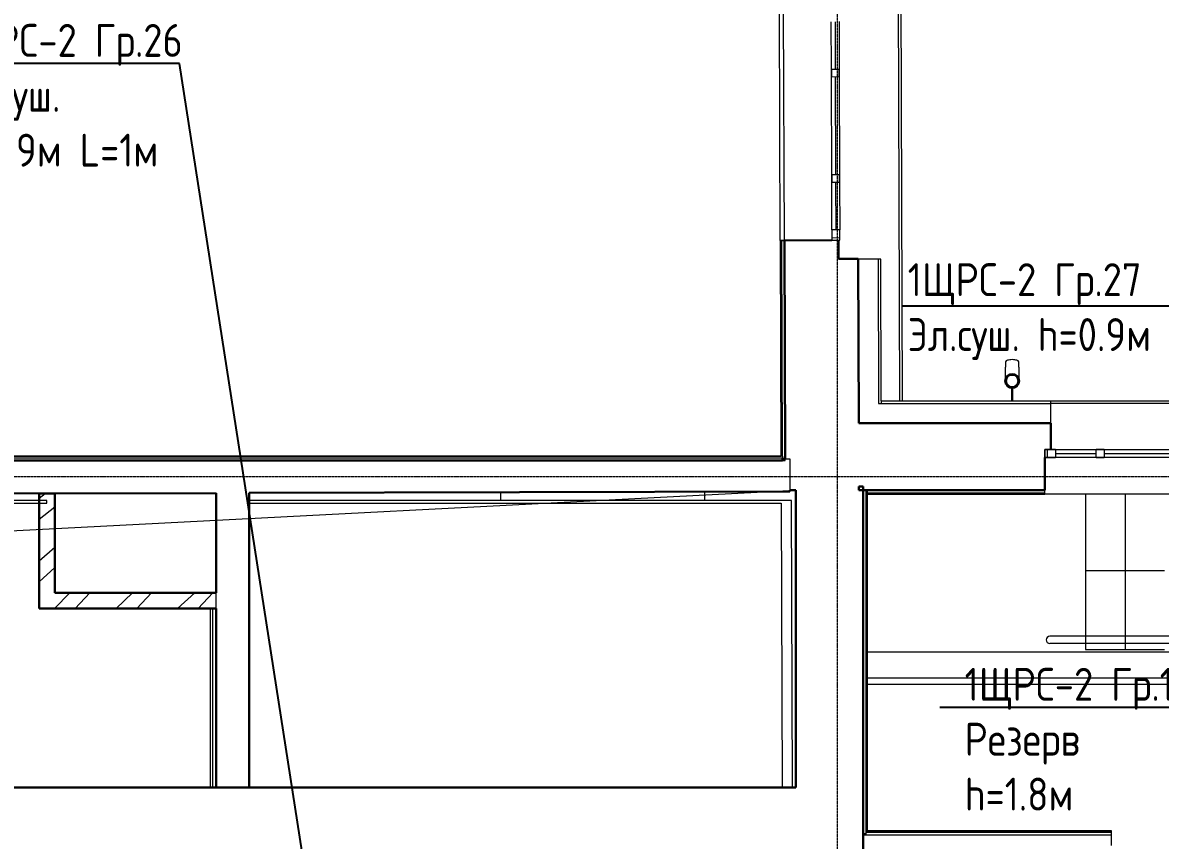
# Model space of a CAD drawing. Header units: millimetres. Extents: x -32 to 417638015, y -35 to 175284279.
# Drawn here: x 416289118 to 416297756, y 175249184 to 175255391 of the extents above; entities that cross this region are included whole.
import ezdxf
from ezdxf import colors
from ezdxf.entities.mleader import LeaderData, LeaderLine
from ezdxf.math import Vec2, Vec3

# ---------------------------------------------------------------- set-up
doc = ezdxf.new("R2010")
doc.units = ezdxf.units.MM
doc.linetypes.add('ADSK_Линия сетки', pattern=[25, 20, -2.5, 0, -2.5])
for name, color, linetype, lineweight in [('_ Окна', 7, 'Continuous', 9), ('Лестницы', 7, 'Continuous', 9), ('Обобщенные модели', 7, 'Continuous', 18), ('Окна', 7, 'Continuous', 9), ('Оси', 253, 'Continuous', 9), ('Перекрытие', 7, 'Continuous', 18), ('Стены внутренние', 7, 'Continuous', 18), ('Стены наружные', 7, 'Continuous', 18), ('Стены несущие', 7, 'Continuous', 30), ('Стены отделка', 7, 'Continuous', 30), ('Стены перегородки', 7, 'Continuous', 30), ('Стены штриховка', 7, 'Continuous', 9), ('Стрелки вверх', 7, 'Continuous', 18), ('ШТРИХОВКА', 252, 'Continuous', 15)]:
    doc.layers.add(name, color=color, linetype=linetype, lineweight=lineweight)
doc.layers.add('_ЭМ_Надписи', color=7, linetype='Continuous')
doc.layers.add('Линии', color=7, linetype='Continuous', lineweight=9, true_color=0x00a600)
doc.styles.add('ЭОМ', font='isocpeur.ttf', dxfattribs={"width": 0.85, "height": 250})
pattern_1 = [(45, (557.2005734382547, 188.9018102923583), (-235.7317231780653, 235.7317231780653), []), (45, (714.3545734382351, 188.9018102923583), (-235.7317231780653, 235.7317231780653), [])]

# ---------------------------------------------------------------- blocks, each defined once
blk = doc.blocks.new('1 этаж')
at = {"layer": 'Стены внутренние', "lineweight": 9}
h = blk.add_hatch(dxfattribs=at)
h.set_pattern_fill('FP_28', color=8, style=0, pattern_type=2)
h.set_pattern_definition(pattern_1)
h.paths.add_polyline_path([(25164.34206820687, 19552.35298587775), (25164.34206820687, 20306.40332398747), (25044.3420682069, 20306.11105803262), (25044.3420682069, 19552.35298587775)])
h = blk.add_hatch(dxfattribs=at)
h.set_pattern_fill('FP_28', color=8, style=0, pattern_type=2)
h.set_pattern_definition(pattern_1)
h.paths.add_polyline_path([(26344.3420682069, 19432.35298587777), (26389.70057343831, 19432.35298587778), (26389.70057343831, 19552.35298587775), (25044.3420682069, 19552.35298587775), (25044.3420682069, 19432.35298587777)])
at = {"layer": '_ Окна', "color": 8}
for p, q in [((31089.67291535506, 23888.11661419972), (31090.78890192786, 23528.11834396225)), ((31090.97489968999, 23468.11863225601), (31093.26887208964, 22728.12218787899)), ((31093.45486985177, 22668.12247617274), (31094.57085642457, 22308.12420593527)), ((31064.7569983336, 22248.03149534796), (31124.75671003984, 22248.2174931101)), ((32702.55379182114, 20580.21979350091), (32702.55379182114, 20640.21979350091)), ((32762.55379182114, 20610.2197935009), (33072.55379182114, 20610.21979350089)), ((33132.55379182114, 20610.21979350089), (33942.55379182114, 20610.21979350089))]:
    blk.add_line(p, q, dxfattribs=at)
at = {"layer": '_ Окна', "color": 8, "lineweight": 18}
for p, q in [((31060.78904607475, 23528.02534508118), (31120.788757781, 23528.21134284332)), ((31060.97504383688, 23468.02563337494), (31060.78904607475, 23528.02534508118)), ((31120.788757781, 23528.21134284332), (31120.97475554313, 23468.21163113707)), ((31120.97475554313, 23468.21163113707), (31060.97504383688, 23468.02563337494)), ((31063.26901623653, 22728.02918899792), (31123.26872794278, 22728.21518676006)), ((31063.45501399867, 22668.02947729167), (31063.26901623653, 22728.02918899792)), ((31123.26872794278, 22728.21518676006), (31123.45472570491, 22668.21547505381)), ((31123.45472570491, 22668.21547505381), (31063.45501399867, 22668.02947729167)), ((31124.57071227771, 22308.21720481634), (31064.57100057147, 22308.03120705421)), ((31064.57100057147, 22308.03120705421), (31064.81899758764, 22228.03159144588)), ((31124.81870929389, 22228.21758920802), (31124.57071227771, 22308.21720481634)), ((31064.81899758764, 22228.03159144588), (31124.81870929389, 22228.21758920802)), ((32682.55379182114, 20580.21979350091), (32682.55379182114, 20640.21979350091)), ((32682.55379182114, 20640.21979350091), (32762.55379182114, 20640.21979350091)), ((32762.55379182114, 20580.21979350091), (32682.55379182114, 20580.21979350091)), ((32762.55379182114, 20640.21979350091), (32762.55379182114, 20580.21979350091)), ((33072.55379182114, 20580.21979350091), (33072.55379182114, 20640.21979350091)), ((33072.55379182114, 20640.21979350091), (33132.55379182114, 20640.21979350091)), ((33132.55379182114, 20580.21979350091), (33072.55379182114, 20580.21979350091)), ((33132.55379182114, 20640.21979350091), (33132.55379182114, 20580.21979350091))]:
    blk.add_line(p, q, dxfattribs=at)
at = {"layer": 'Лестницы', "color": 8}
for p, q in [((32991.88490514131, 20299.46780138239), (32991.88490514131, 19121.89567766829)), ((32991.88490514131, 20299.46780138239), (32991.88490514131, 19121.89567766829)), ((33291.88490514131, 20299.46780138239), (33291.88490514131, 19121.89567766829)), ((33291.88490514131, 20299.46780138239), (33291.88490514131, 19121.89567766829)), ((32991.88490514131, 19121.89567766829), (33291.88490514131, 19121.89567766829)), ((33291.88490514131, 19121.89567766829), (33591.88490514131, 19121.89567766829))]:
    blk.add_line(p, q, dxfattribs=at)
at = {"layer": 'Линии', "color": 8}
blk.add_line((20467.66045194413, 19798.9018102923), (30792.20057343825, 20330.21979350088), dxfattribs=at)
at = {"layer": 'Линии', "color": 8, "lineweight": 18}
for p, q in [((35757.22024482352, 19221.46780138239), (32719.52054036729, 19221.46780138245)), ((35757.22024482352, 19166.89567766829), (32719.52054036729, 19166.89567766834)), ((35812.20057343825, 18904.51754321464), (31322.20057343825, 18904.51754321473)), ((35812.20057343825, 18854.51754321464), (31322.20057343825, 18854.51754321473))]:
    blk.add_line(p, q, dxfattribs=at)
blk.add_arc((32719.52054036729, 19194.1817395254), 27.28606185705576, 90, 270, dxfattribs=at)
at = {"layer": 'Обобщенные модели', "color": 8}
for p, q in [((32384.05786370214, 21306.37138131573), (32384.05786370214, 21263.86724434466)), ((32484.05786370215, 21263.86724434466), (32484.05786370215, 21306.37138131572)), ((32429.05786370214, 21109.36101087285), (32429.05786370214, 21010.21979350088)), ((32439.05786370214, 21010.21979350088), (32439.05786370214, 21109.36101087285))]:
    blk.add_line(p, q, dxfattribs=at)
at = {"layer": 'Обобщенные модели', "color": 8, "flags": 128}
for points in [[(32384.05786370213, 21173.23666306558), (32384.05786370213, 21174.5070440179), (32384.05786370213, 21177.17055508401), (32384.05786370213, 21180.04691654925), (32384.05786370213, 21183.13152684889), (32384.05786370213, 21186.41945126445), (32384.05786370213, 21189.90542981825), (32384.05786370213, 21193.58388568826), (32384.05786370213, 21197.44893412976), (32384.05786370213, 21201.49439188976), (32384.05786370213, 21205.71378709882), (32384.05786370214, 21210.1003696247), (32384.05786370214, 21214.64712187111), (32384.05786370214, 21219.34677000438), (32384.05786370214, 21224.19179559003), (32384.05786370214, 21229.17444762068), (32384.05786370214, 21234.28675491598), (32384.05786370214, 21239.52053887484), (32384.05786370214, 21244.86742655939), (32384.05786370214, 21250.31886408996), (32384.05786370214, 21255.8661303294), (32384.05786370214, 21261.50035083509), (32384.05786370214, 21263.86724434466)], [(32484.05786370215, 21263.86724434466), (32484.05786370215, 21258.1995039109), (32484.05786370215, 21252.61498484341), (32484.05786370215, 21247.12262118141), (32484.05786370215, 21241.7311995351), (32484.05786370215, 21236.44934502903), (32484.05786370215, 21231.28550750365), (32484.05786370215, 21226.24794799744), (32484.05786370215, 21221.34472553101), (32484.05786370215, 21216.58368421432), (32484.05786370215, 21211.97244069786), (32484.05786370215, 21207.51837198756), (32484.05786370215, 21203.22860364322), (32484.05786370215, 21199.10999837907), (32484.05786370215, 21195.16914508496), (32484.05786370215, 21191.4123482855), (32484.05786370215, 21187.84561805413), (32484.05786370215, 21184.47466039839), (32484.05786370215, 21181.30486813141), (32484.05786370215, 21178.34131224464), (32484.05786370215, 21175.5887337953), (32484.05786370215, 21173.23666306558)]]:
    blk.add_lwpolyline(points, dxfattribs=at)
at = {"layer": 'Обобщенные модели', "color": 8}
for radius, start, end in [(52.00000000000004, 90, 270), (52.00000000000003, 270, 90)]:
    blk.add_arc((32434.05786370212, 21160.21979350088), radius, start, end, dxfattribs=at)
at = {"layer": 'Обобщенные модели', "color": 8, "lineweight": 40}
for radius, start, end in [(49.99999999999995, 90, 270), (49.99999999999997, 270, 90)]:
    blk.add_arc((32434.05786370211, 21160.21979350087), radius, start, end, dxfattribs=at)
at = {"layer": 'Обобщенные модели', "color": 8}
for major_axis, ratio, start_param, end_param in [((-50.00000000000001, 1.362883799528872e-13), 0.3090169943749481, 4.712388980384695, 6.283185307179597), ((-49.99999999999999, 5.857276822912619e-14), 0.3090169943749482, 3.141592653589792, 4.712388980384689)]:
    blk.add_ellipse((32434.05786370212, 21306.37138131571), major_axis=major_axis, ratio=ratio, start_param=start_param, end_param=end_param, dxfattribs=at)
at = {"layer": 'Окна', "color": 8}
for p, q in [((31060.78904607466, 23528.02534508119), (31059.67305950186, 23888.02361531865)), ((31119.67277120819, 23888.20961308079), (31120.78875778099, 23528.21134284332)), ((31060.78904607475, 23528.02534508118), (31060.97504383688, 23468.02563337494)), ((31120.97475554313, 23468.21163113707), (31120.788757781, 23528.21134284332)), ((31063.26901623644, 22728.02918899792), (31060.97504383679, 23468.02563337494)), ((31120.97475554312, 23468.21163113707), (31123.26872794277, 22728.21518676006)), ((31063.26901623653, 22728.02918899792), (31063.45501399867, 22668.02947729167)), ((31123.45472570491, 22668.21547505381), (31123.26872794278, 22728.21518676006)), ((31064.57100057137, 22308.03120705421), (31063.45501399857, 22668.02947729167)), ((31123.45472570491, 22668.21547505381), (31124.57071227771, 22308.21720481634)), ((31064.57100057147, 22308.03120705421), (31064.81899758764, 22228.03159144588)), ((31124.81870929389, 22228.21758920802), (31124.57071227771, 22308.21720481634)), ((31064.81899758764, 22228.03159144588), (31124.81870929389, 22228.21758920802)), ((32682.55379182114, 20640.21979350091), (32682.55379182114, 20580.21979350091)), ((32762.55379182114, 20640.21979350091), (32682.55379182114, 20640.21979350091)), ((32682.55379182114, 20580.21979350091), (32762.55379182114, 20580.21979350091)), ((32762.55379182114, 20640.21979350091), (33072.55379182114, 20640.21979350091)), ((33072.55379182114, 20580.21979350082), (32762.55379182114, 20580.21979350082)), ((33132.55379182114, 20640.21979350091), (33072.55379182114, 20640.21979350091)), ((33072.55379182114, 20580.21979350091), (33132.55379182114, 20580.21979350091)), ((33132.55379182114, 20640.21979350091), (33942.55379182114, 20640.2197935009)), ((33942.55379182114, 20580.21979350082), (33132.55379182114, 20580.21979350082))]:
    blk.add_line(p, q, dxfattribs=at)
at = {"layer": 'Оси', "color": 8, "linetype": 'ADSK_Линия сетки'}
for p, q in [((31106.76592647669, -4162.595295516339), (31106.76592647677, 44411.90026894394)), ((-9557.527964694376, 20433.90181029196), (56672.20057343823, 20433.90181029174))]:
    blk.add_line(p, q, dxfattribs=at)
at = {"layer": 'Перекрытие', "color": 8}
for p, q in [((28549.51810400363, 20314.64808820751), (28549.51810400363, 20252.35298587775)), ((30099.51810400363, 20252.35298587774), (30099.51810400363, 20318.4231901242)), ((34296.88490514131, 19101.89567766829), (31334.20057343825, 19101.8956776683))]:
    blk.add_line(p, q, dxfattribs=at)
at = {"layer": 'Стены внутренние', "color": 8}
for p, q in [((30704.13127394952, 22225.87398799717), (30698.38795426185, 23966.90402397969)), ((30684.12794064538, 22226.85145769787), (30704.12784494276, 22226.91345695314)), ((30704.12784494276, 22226.91345695314), (30704.13127369975, 22225.87406350257))]:
    blk.add_line(p, q, dxfattribs=at)
at = {"layer": 'Стены наружные', "color": 8}
for p, q in [((31547.77016223292, 30218.416856244), (31578.1462145613, 21010.21979350086)), ((31567.77145334665, 30218.05845596538), (31598.14632338221, 21010.21979350086)), ((30672.12799806695, 22226.8142581447), (30666.38810738531, 23966.80482517126)), ((32727.55379182115, 21010.21979350088), (34347.55379182115, 21010.21979350088)), ((34347.55379182115, 20990.21979350088), (32727.55379182115, 20990.21979350088)), ((34392.55379182115, 20299.46780138239), (32682.55379182112, 20299.46780138239))]:
    blk.add_line(p, q, dxfattribs=at)
at = {"layer": 'Стены несущие', "color": 8}
for p, q in [((31064.81899758766, 22228.03159144586), (30704.82072735013, 22226.91560487304)), ((30704.82072735013, 22226.91560487304), (30709.95740547474, 20569.91068682176)), ((31115.25895204657, 22086.18727187624), (31114.81875734284, 22228.18658958097)), ((31265.25823131215, 22086.65226628158), (31115.25895204657, 22086.18727187624)), ((31269.12214405433, 20840.21979350093), (31265.25823131215, 22086.65226628158)), ((31269.12214405433, 20840.21979350086), (32727.55379182115, 20840.21979350088)), ((32727.55379182115, 20840.21979350088), (32727.55379182115, 20640.21979350091)), ((30709.95740547474, 20569.91068682176), (30689.59402979817, 20569.86109080983)), ((30689.59402979817, 20569.86109080983), (30689.6352916063, 20557.35298587669)), ((32682.55379182112, 20330.21979350088), (32682.55379182112, 20580.21979350091)), ((25553.95449632051, 20557.35298587669), (18939.59743045314, 20541.24339101404)), ((30689.6352916063, 20557.35298587669), (25553.95449632051, 20557.35298587669)), ((21386.76676366123, 20297.20285187601), (26389.70057343825, 20309.38774543375)), ((25164.34206820687, 20306.4033239874), (25044.34206820687, 20306.4033239874)), ((25044.34206820687, 20306.4033239874), (25044.34206820687, 19432.35298587775)), ((25164.34206820687, 19552.35298587773), (25164.34206820687, 20306.4033239874)), ((26389.70057343825, 20309.38774543368), (26389.70057343825, 19552.35298587773)), ((26639.70057343825, 20309.99663283966), (30745.17054684338, 20319.99570868838)), ((26639.70057343825, 18073.35273153363), (26639.70057343825, 20309.99663283959)), ((30745.14564557746, 20330.21979350088), (30792.20057343828, 20330.21979350088)), ((30745.17054684338, 20319.99570868838), (30745.14564557749, 20330.21979350088)), ((30792.20057343828, 20330.21979350088), (30792.20057343828, 18073.35273153356)), ((31302.20057343825, 20358.35273153361), (31270.6159211513, 20358.35273153361)), ((31270.6159211513, 20358.35273153361), (31270.70313262893, 20330.21979350088)), ((31270.70313262893, 20330.21979350089), (31419.12286479218, 20330.21979350088)), ((31302.20057343825, 17563.35273153357), (31302.20057343825, 20358.35273153361)), ((31419.12286479218, 20330.21979350088), (31419.12286479218, 20331.46780138239)), ((31419.12286479218, 20331.46780138239), (32645.7297523891, 20331.46780138239)), ((32682.55379182112, 20330.21979350088), (32645.72975238907, 20330.21979350088)), ((26389.70057343825, 19552.35298587773), (25164.34206820687, 19552.35298587773)), ((25044.34206820687, 19432.35298587775), (26389.70057343825, 19432.35298587775)), ((26389.70057343825, 19432.35298587775), (26389.70057343825, 18073.35273153363)), ((30792.20057343828, 18073.35273153356), (18919.59743045308, 18073.35273153363))]:
    blk.add_line(p, q, dxfattribs=at)
at = {"layer": 'Стены отделка', "color": 8, "lineweight": 9}
for p, q in [((30684.12794064538, 22226.85145769785), (30672.12799806695, 22226.81425814473)), ((30672.12799806695, 22226.81425814473), (30677.52966453356, 20589.35298587668)), ((30684.13137684314, 22225.80980864409), (30684.12794064538, 22226.85145769785)), ((30704.13127394882, 22225.87398799717), (30684.13137684314, 22225.80980864409)), ((30709.63560158369, 20557.29200730108), (30704.13127394882, 22225.87398799717)), ((31415.26323125896, 22085.27186631857), (31265.26395199337, 22084.80687191324)), ((31435.26282010501, 22085.43549731097), (31415.26291620292, 22085.37349805689)), ((31415.26291620292, 22085.37349805689), (31418.65787263599, 20990.21834725069)), ((31438.59596469908, 21010.21979350093), (31435.26282010501, 22085.43549731097)), ((31438.59596469911, 21010.21979350089), (32727.55379182115, 21010.21979350088)), ((32727.55379182115, 20840.21979350088), (32727.55379182115, 21010.21979350088)), ((31418.65787263599, 20990.21834725069), (31438.65777653805, 20990.28034650477)), ((31418.6578681526, 20990.21979350088), (32727.55379182115, 20990.21979350088)), ((30677.52966453356, 20589.35298587668), (18971.59743045314, 20589.35298587675)), ((30689.52972982611, 20589.35298587668), (30689.56931549369, 20577.35298587668)), ((18939.59743045314, 20557.35298587675), (25553.95449632051, 20557.35298587669)), ((30689.63571040396, 20557.22603154739), (30709.63560158369, 20557.29200730108)), ((31322.20057343825, 20330.21979350088), (31322.20057343825, 17712.8395117721)), ((31334.20057343825, 17732.83951177209), (31334.20057343825, 20330.21979350088)), ((31419.12286479218, 20330.21979350088), (32645.7297523891, 20330.21979350088)), ((32682.55379182112, 20299.46780138239), (32682.55379182112, 20330.21979350088)), ((25104.34206820687, 20252.35298587771), (21386.76676366123, 20252.35298587778)), ((21386.76676366123, 20232.35298587771), (25104.34206820687, 20232.35298587771)), ((25104.34206820687, 20232.35298587771), (25104.34206820687, 20252.35298587771)), ((30759.2618236561, 20252.35298587771), (26639.70057343825, 20252.35298587771)), ((26639.70057343825, 20232.35298587771), (30679.32726284783, 20232.35298587771)), ((30679.32726284783, 20232.35298587771), (30686.43826669862, 18073.35273153356)), ((30766.43870062422, 18073.35273153356), (30759.2618236561, 20252.35298587771)), ((31322.20057343825, 20299.46780138239), (32682.55379182112, 20299.46780138239)), ((26344.34206820687, 19432.35298587775), (26344.34206820687, 18073.35273153363)), ((26364.34206820687, 18073.35273153363), (26364.34206820687, 19432.35298587775)), ((31302.20057343825, 17722.83951177213), (31322.20057343825, 17722.83951177213)), ((33187.20057343825, 17744.83951177209), (31322.20057343825, 17744.83951177209)), ((33187.20057343825, 17712.8395117721), (33187.20057343825, 17744.83951177209))]:
    blk.add_line(p, q, dxfattribs=at)
at = {"layer": 'Стены перегородки', "color": 8, "lineweight": 18}
for p in [(31302.20057343825, 17712.8395117721), (33187.20057343825, 17632.83951177209)]:
    blk.add_line(p, (33187.20057343825, 17712.8395117721), dxfattribs=at)
at = {"layer": 'Стены штриховка', "color": 8}
for p, q in [((30674.12798849668, 22226.82045807023), (30679.53627302696, 20587.35298587671)), ((30689.52972982611, 20589.35298587668), (30684.13137684314, 22225.80980864409)), ((31438.59596469908, 21010.21979350086), (31438.657964251, 20990.21979350086)), ((30679.5362730269, 20587.35298587671), (18969.59743045311, 20587.35298587671)), ((18969.59743045311, 20577.35298587675), (30689.56931549369, 20577.35298587668)), ((30709.95740547474, 20569.91068682176), (30744.56166124338, 20569.99496720387)), ((30744.56166124338, 20569.99496720387), (30745.14564557746, 20330.21979350088)), ((31322.20057343825, 20311.4678013824), (32682.55379182112, 20311.46780138239)), ((31322.20057343825, 20301.46780138237), (32682.55379182112, 20301.46780138239)), ((31332.20057343825, 17732.83951177209), (31332.20057343825, 20330.21979350088)), ((26389.70057343825, 19432.35298587775), (26389.70057343825, 19552.35298587773)), ((33187.20057343825, 17742.83951177213), (31322.20057343825, 17742.83951177213)), ((33187.20057343825, 17732.83951177209), (31322.20057343825, 17732.83951177209))]:
    blk.add_line(p, q, dxfattribs=at)
at = {"layer": 'Стрелки вверх', "color": 8}
for p, q in [((32991.88490514131, 19721.89567766829), (33291.88490514131, 19721.89567766829)), ((33291.88490514131, 19721.89567766829), (33591.88490514131, 19721.89567766829))]:
    blk.add_line(p, q, dxfattribs=at)

msp = doc.modelspace()

# ---------------------------------------------------------------- block references
at = {"layer": 'ШТРИХОВКА'}
msp.add_blockref('1 этаж', (416264198.1010904, 175231510.6631508), dxfattribs=at)

# ---------------------------------------------------------------- leaders
at = {"layer": '_ЭМ_Надписи', "color": 7, "ltscale": 5}
ml = msp.add_multileader_mtext('Standard', dxfattribs=at)
ml.set_content('{\\fGOST Common|b0|i0|c204|p34;\\W0.9;\\C256;1ЩРС-2\\fISOCPEUR|b0|i0|c204|p34;\\W0.85; Гр.1\\P\\fGOST Common|b0|i0|c204|p34;\\W0.9;1ЩРС-2\\fISOCPEUR|b0|i0|c204|p34;\\W0.85; Гр.2}', color=1, style='ЭОМ')
ml.set_leader_properties()
ml.build(insert=Vec2(0, 0))
ml.multileader.update_dxf_attribs({"text_left_attachment_type": 6, "text_right_attachment_type": 6, "dogleg_length": 0, "arrow_head_size": 200})
ctx = ml.context
ctx.base_point, ctx.char_height, ctx.arrow_head_size, ctx.landing_gap_size, ctx.plane_origin = Vec3(416288207.9169582, 175258094.8335561, -64.26463315267222), 250, 200, 0, Vec3(416260590.9840314, 175267836.8390679, -64.26463315267222)
ctx.left_attachment, ctx.right_attachment = 6, 6
notes = []
notes.append((ctx, [(0, (1, 1, 0), (416288207.9169582, 175258094.8335561, -64.26463315267222), (1, 0), 0, [(0, [(416287148.6469999, 175252104.0731736, -64.26463315267222)], 0, [])])]))
ctx.mtext.insert, ctx.mtext.width, ctx.mtext.defined_height, ctx.mtext.flow_direction = Vec3(416288207.9169582, 175258419.8335561, -64.26463315267222), 1629.2555459595, 2318.499199407383, 5
ml = msp.add_multileader_mtext('Standard', dxfattribs=at)
ml.set_content('{\\fGOST Common|b0|i0|c204|p34;\\W0.9;\\C256;1ЩРС-2\\fISOCPEUR|b0|i0|c204|p34;\\W0.85; Гр.26\\PЭл.суш.\\P\\fGOST Common|b0|i0|c0|p34;\\W0.9;h=0.9\\fGOST Common|b0|i0|c204|p34;м \\fGOST Common|b0|i0|c0|p34;L=1\\fGOST Common|b0|i0|c204|p34;м}', color=1, style='ЭОМ')
ml.set_leader_properties()
ml.build(insert=Vec2(0, 0))
ml.multileader.update_dxf_attribs({"text_left_attachment_type": 6, "text_right_attachment_type": 6, "dogleg_length": 0, "arrow_head_size": 200})
ctx = ml.context
ctx.base_point, ctx.char_height, ctx.arrow_head_size, ctx.landing_gap_size, ctx.plane_origin = Vec3(416288552.6891912, 175255081.6407882), 250, 200, 0, Vec3(416266690.0589998, 175262718.4451276)
ctx.left_attachment, ctx.right_attachment = 6, 6
notes.append((ctx, [(1, (1, 1, 0), (416290307.6891912, 175255081.6407882), (-1, 0), 0, [(0, [(416291575.7710509, 175246939.5159049)], 0, [])])]))
ctx.mtext.insert, ctx.mtext.width, ctx.mtext.defined_height, ctx.mtext.flow_direction = Vec3(416288552.6891912, 175255381.6407882), 2073.809115969734, 545.6159617257083, 5
ml = msp.add_multileader_mtext('Standard', dxfattribs=at)
ml.set_content('{\\fGOST Common|b0|i0|c204|p34;\\W0.9;\\C256;1ЩРС-2\\fISOCPEUR|b0|i0|c204|p34;\\W0.85; Гр.27\\PЭл.суш. \\fGOST Common|b0|i0|c0|p34;\\W0.9;h=\\fGOST Common|b0|i0|c204|p34;0\\fGOST Common|b0|i0|c0|p34;.\\fGOST Common|b0|i0|c204|p34;9м \\fGOST Common|b0|i0|c0|p34;L=1\\fGOST Common|b0|i0|c204|p34;м}', color=1, style='ЭОМ')
ml.set_leader_properties()
ml.build(insert=Vec2(0, 0))
ml.multileader.update_dxf_attribs({"text_left_attachment_type": 6, "text_right_attachment_type": 6, "dogleg_length": 0, "arrow_head_size": 200})
ctx = ml.context
ctx.base_point, ctx.char_height, ctx.arrow_head_size, ctx.landing_gap_size, ctx.plane_origin = Vec3(416295838.6836732, 175253239.917364, -64.26463315267222), 250, 200, 0, Vec3(416276704.6640422, 175260821.3729974, -64.26463315267222)
ctx.left_attachment, ctx.right_attachment = 6, 6
notes.append((ctx, [(1, (1, 1, 0), (416298398.2291278, 175253239.917364, -64.26463315267222), (-1, 0), 0, [(0, [(416301590.3760932, 175245120.4091345, -64.26463315267222)], 0, [])])]))
ctx.mtext.insert, ctx.mtext.width, ctx.mtext.defined_height, ctx.mtext.flow_direction = Vec3(416295838.6836732, 175253564.917364, -64.26463315267222), 2581.699660759461, 673.2272504539008, 5
ml = msp.add_multileader_mtext('Standard', dxfattribs=at)
ml.set_content('{\\fGOST Common|b0|i0|c204|p34;\\W0.9;\\C256;1ЩРС-2\\fISOCPEUR|b0|i0|c204|p34;\\W0.85; Гр.17\\PРезерв\\P\\pxql;\\fGOST Common|b0|i0|c0|p34;\\W0.9;h=\\fGOST Common|b0|i0|c204|p34;1\\fGOST Common|b0|i0|c0|p34;.\\fGOST Common|b0|i0|c204|p34;8м}', color=1, style='ЭОМ')
ml.set_leader_properties()
ml.build(insert=Vec2(0, 0))
ml.multileader.update_dxf_attribs({"text_left_attachment_type": 6, "text_right_attachment_type": 6, "dogleg_length": 0, "arrow_head_size": 200})
ctx = ml.context
ctx.base_point, ctx.char_height, ctx.arrow_head_size, ctx.landing_gap_size, ctx.plane_origin = Vec3(416296271.2118535, 175250192.2802078), 250, 200, 0, Vec3(416276207.2071692, 175260293.9993177)
ctx.left_attachment, ctx.right_attachment = 6, 6
notes.append((ctx, [(1, (1, 1, 0), (416297983.7118535, 175250192.2802078), (-1, 0), 0, [(0, [(416300433.1453008, 175246522.5451788)], 0, [])])]))
ctx.mtext.insert, ctx.mtext.width, ctx.mtext.defined_height, ctx.mtext.flow_direction = Vec3(416296271.2118535, 175250492.2802078), 2073.809115969734, 545.6159617257083, 5
for ctx, leaders in notes:
    for number, flags, end, landing, length, lines in leaders:
        leader = LeaderData()
        leader.index, (leader.has_last_leader_line, leader.has_dogleg_vector, leader.attachment_direction) = number, flags
        leader.last_leader_point, leader.dogleg_vector, leader.dogleg_length = Vec3(end), Vec3(landing), length
        for number, points, colour, breaks in lines:
            line = LeaderLine()
            line.index, line.vertices, line.color, line.breaks = number, Vec3.list(points), colors.encode_raw_color(colour), breaks
            leader.lines.append(line)
        ctx.leaders.append(leader)

doc.saveas('drawing.dxf')
